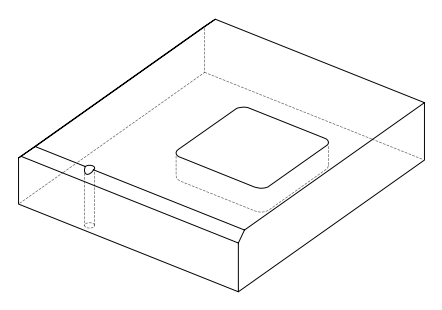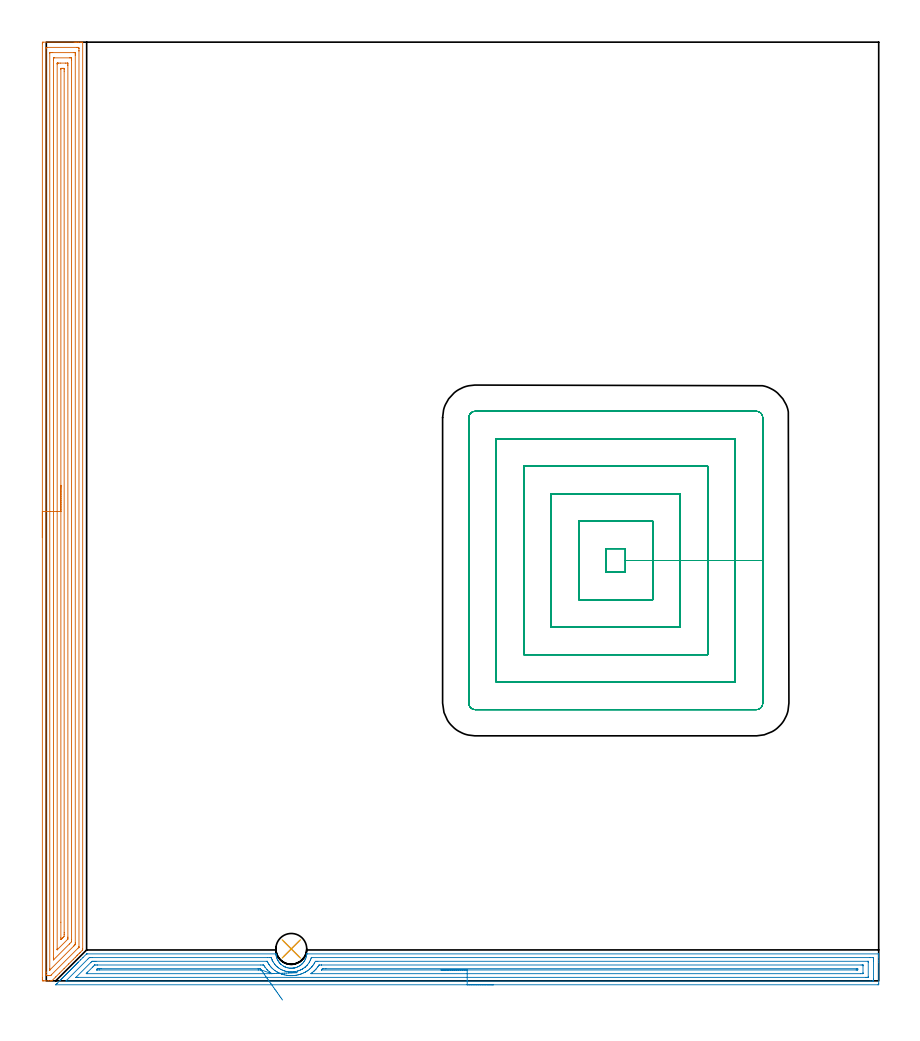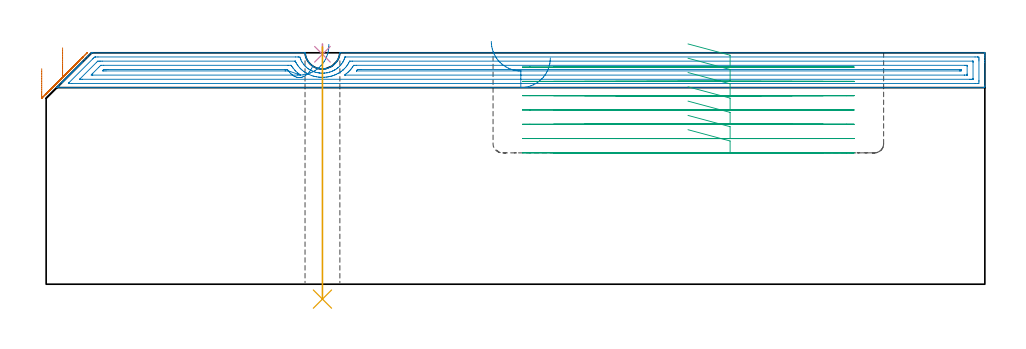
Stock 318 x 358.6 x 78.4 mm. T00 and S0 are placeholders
(PLAN: 5 operations, 3 tool changes, 52.4 min)
(1 AREA_MILL | FG_CHAMFER_SURFACE | UGT0205_001 | 17.25 min | 42524 mm3)
(2 AREA_MILL_1 | FG_CHAMFER_SURFACE_1 | UGT0205_001 | 12.5 min | 21354 mm3)
(3 MILL_RECTANGULAR_POCKET | POCKET_RECTANGULAR_STRAIGHT | UGT0201_095 | Follow Part, ap 5, ae 75% | 22.25 min | 595317 mm3)
(4 SPOT_DRILL | STEP1HOLE | NXT0321_9005460120000 | 0.03 min | 3 mm3)
(5 DRILL_THROUGH_HOLE_INTO_CENTER | STEP1HOLE | UGT0301_228 | 0.34 min | 8460 mm3)
(TOOL UGT0205_001 | Chamfer Mill 20 x 3 x 45 deg. | D20 FL50 Z2)
(TOOL UGT0201_095 | End mill 20 mm | D20 R3 FL38 Z4)
(TOOL NXT0321_9005460120000 | NC Spot Drill, 142deg, 12mm, Carbide, Uncoated | D12 PA142 FL30 Z2)
(TOOL UGT0301_228 | Twist Drill 11.8 mm | D11.8 PA118 FL93 Z2)
(OP 1 AREA_MILL)
G17 G21 G94 G90
T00 M6
G54
G17 G0 G90 X-1.5 Y169.3 S1061 M3
G43 Z88.4 H0
Z73.
G94 G1 Y169.338 Z72.128 F250.
Y169.452 Z71.263
Y169.641 Z70.412
Y169.903 Z69.58
Y170.237 Z68.774
Y170.64 Z68.
Y171.108 Z67.264
Y171.64 Z66.572
Y172.229 Z65.929
Y172.872 Z65.34
Y173.564 Z64.808
Y174.3 Z64.34
Y175.074 Z63.937
Y175.88 Z63.603
Y176.712 Z63.341
Y177.564 Z63.152
Y178.428 Z63.038
Y179.3 Z63.
Y357.981
X-1.497 Y358.299 Z63.002
X-1.492 Y358.59 Z63.006
X-1.197 Y358.6 Z63.3
X10.652 Z75.147
X11.199 Z75.696
X11.542 Z76.039
X12.09 Z76.586
X12.433 Z76.928
X13.119 Z77.618
X13.456 Z77.955
X13.851 Y358.593 Z78.343
X13.897 Y358.59 Z78.388
X13.9 Y358.428 Z78.4
Y12.233
X13.899 Y11.805 Z78.385
X13.794 Y11.692 Z78.291
X12.892 Y10.792 Z77.391
X12.548 Y10.446 Z77.044
X11.989 Y9.889 Z76.489
X11.655 Y9.553 Z76.151
X11.087 Y8.986 Z75.586
X10.355 Y8.255 Z74.855
X8.574 Y6.474 Z73.074
X6.794 Y4.693 Z71.293
X5.013 Y2.912 Z69.512
X3.612 Y1.512 Z68.112
X2.193 Y0.094 Z66.691
X2.107 Y0.01 Z66.604
X1.85 Y0. Z66.35
X1.544 Z66.043
X0.858 Z65.352
X-0.376 Z64.121
X-0.923 Y0.001 Z63.571
X-1.155 Y0.003 Z63.34
X-1.491 Y0.008 Z63.005
X-1.493 Y0.047 Z63.003
X-1.499 Y0.619 Z63.001
X-1.5 Y1.198 Z63.
Y179.3
X-0.086 Z64.414
X-0.085 Y356.301 Z64.415
X-0.082 Y356.407 Z64.418
X-0.076 Y356.59 Z64.424
X-0.033 Y356.592 Z64.467
X0.455 Y356.599 Z64.955
X11.542 Z76.042
X12.031 Y356.597 Z76.531
X12.433 Y356.59 Z76.933
X12.479 Y356.194 Z76.979
X12.482 Y356.145 Z76.982
X12.486 Y355.301 Z76.986
Y355.248
X12.485 Y13.02 Z76.985
X12.482 Y12.914 Z76.982
X12.479 Y12.847 Z76.979
X12.466 Y12.827 Z76.966
X12.433 Y12.789 Z76.933
X12.158 Y12.509 Z76.658
X1.902 Y2.252 Z66.402
X1.748 Y2.1 Z66.248
X1.681 Y2.038 Z66.181
X1.653 Y2.015 Z66.153
X1.626 Y2.01 Z66.126
X1.505 Y2.005 Z66.005
X1.261 Y2.001 Z65.761
X0.858 Z65.358
X0.369 Y2.003 Z64.869
X-0.033 Y2.01 Z64.467
X-0.079 Y2.406 Z64.421
X-0.082 Y2.455 Z64.418
X-0.086 Y3.299 Z64.414
Y3.352
Y179.3
X1.328 Z65.828
X1.329 Y354.408 Z65.829
X1.33 Y354.513 Z65.83
X1.332 Y354.564 Z65.832
X1.334 Y354.583 Z65.834
X1.365 Y354.59 Z65.865
X1.558 Y354.598 Z66.058
X1.748 Y354.599 Z66.248
X2.447 Y354.6 Z66.947
X10.652 Z75.152
X10.844 Y354.598 Z75.344
X10.971 Y354.594 Z75.471
X11.065 Y354.589 Z75.565
X11.067 Y354.547 Z75.567
X11.069 Y354.408 Z75.569
X11.071 Y353.987 Z75.571
X11.072 Y353.514 Z75.572
X11.071 Y14.493 Z75.571
X11.067 Y14.02 Z75.567
X11.065 Y13.916 Z75.565
X11.059 Y13.87 Z75.559
X11.028 Y13.835 Z75.528
X10.934 Y13.736 Z75.434
X10.652 Y13.451 Z75.152
X10.49 Y13.289 Z74.99
X1.37 Y4.171 Z65.87
X1.355 Y4.159 Z65.855
X1.335 Y4.147 Z65.835
X1.332 Y4.167 Z65.832
X1.33 Y4.192 Z65.83
X1.329 Y4.25 Z65.829
X1.328 Y4.613 Z65.828
Y179.3
X2.743 Z67.243
Y351.727
X2.745 Y352.514 Z67.245
X2.747 Y352.568 Z67.247
X2.749 Y352.588 Z67.249
X2.769 Y352.591 Z67.269
X2.877 Y352.596 Z67.377
X3.094 Y352.599 Z67.594
X8.871 Y352.6 Z73.371
X9.314 Y352.599 Z73.814
X9.525 Y352.596 Z74.025
X9.63 Y352.592 Z74.13
X9.651 Y352.59 Z74.151
X9.653 Y352.574 Z74.153
X9.655 Y352.534 Z74.155
X9.657 Y351.832 Z74.157
Y351.727
Y15.807
X9.652 Y15.023 Z74.152
X9.65 Y14.913 Z74.15
X8.821 Y14.07 Z73.321
X2.873 Y8.122 Z67.373
X2.809 Y8.061 Z67.309
X2.764 Y8.023 Z67.264
X2.75 Y8.011 Z67.25
X2.743 Y8.659 Z67.243
Y179.3
X4.157 Z68.657
Y350.203
X4.159 Y350.467 Z68.659
X4.161 Y350.542 Z68.661
X4.164 Y350.582 Z68.664
X4.175 Y350.59 Z68.675
X4.255 Y350.594 Z68.755
X4.419 Y350.598 Z68.919
X4.653 Y350.6 Z69.153
X5.31 Z69.81
X7.324 Z71.824
X7.981 Y350.597 Z72.481
X8.22 Y350.594 Z72.72
X8.237 Y350.583 Z72.737
X8.239 Y350.575 Z72.739
X8.242 Y349.941 Z72.742
X8.243 Y349.677 Z72.743
Y16.7
X8.242 Y16.438 Z72.742
X8.239 Y16.122 Z72.739
X8.236 Y15.967 Z72.736
X8.224 Y15.934 Z72.724
X8.191 Y15.897 Z72.691
X8.108 Y15.807 Z72.608
X4.361 Y12.06 Z68.861
X4.245 Y11.948 Z68.745
X4.168 Y11.877 Z68.668
X4.161 Y11.873 Z68.661
X4.16 Y11.874 Z68.66
X4.158 Y11.895 Z68.658
X4.157 Y11.97 Z68.657
Y12.233
Y179.3
X5.571 Z70.071
X5.572 Y348.154 Z70.072
X5.574 Y348.469 Z70.074
X5.576 Y348.547 Z70.076
X5.578 Y348.579 Z70.078
X5.608 Y348.59 Z70.108
X5.759 Y348.596 Z70.259
X6.2 Y348.598 Z70.7
X6.649 Y348.597 Z71.149
X6.796 Y348.59 Z71.296
X6.822 Y348.582 Z71.322
X6.824 Y348.531 Z71.324
X6.827 Y348.418 Z71.327
X6.828 Y348.154 Z71.328
X6.829 Y347.523 Z71.329
Y18.487
X6.827 Y17.858 Z71.327
X6.825 Y17.593 Z71.325
X6.816 Y16.976 Z71.316
X6.55 Y16.7 Z71.05
X6.376 Y16.524 Z70.876
X6.2 Y16.348 Z70.7
X5.929 Y16.078 Z70.429
X5.654 Y15.807 Z70.154
X5.632 Y15.791 Z70.132
X5.578 Y15.807 Z70.078
X5.576 Y15.936 Z70.076
X5.572 Y16.437 Z70.072
X5.571 Y22.393 Z70.071
Y179.3
Y180.172 Z70.109
Y181.037 Z70.223
Y181.888 Z70.412
Y182.72 Z70.674
Y183.526 Z71.008
Y184.3 Z71.411
Y185.036 Z71.88
Y185.728 Z72.411
Y186.371 Z73.
Y186.96 Z73.643
Y187.492 Z74.335
Y187.96 Z75.071
Y188.363 Z75.845
Y188.697 Z76.651
Y188.959 Z77.483
Y189.148 Z78.335
Y189.262 Z79.2
Y189.3 Z80.071
G0 Z88.4
M5
M2
(OP 2 AREA_MILL_1)
G17 G21 G94 G90
T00 M6
G54
G17 G0 G90 X170.8 Y-1.5 S1061 M3
G43 Z88.4 H0
Z76.6
G94 G1 X170.762 Z75.728 F250.
X170.648 Z74.863
X170.459 Z74.012
X170.197 Z73.18
X169.863 Z72.374
X169.46 Z71.6
X168.992 Z70.864
X168.46 Z70.172
X167.871 Z69.529
X167.228 Z68.939
X166.536 Z68.408
X165.8 Z67.94
X165.026 Z67.537
X164.22 Z67.203
X163.388 Z66.941
X162.536 Z66.752
X161.672 Z66.638
X160.8 Z66.6
X3.826
X3.608 Y-1.497
Y-1.496 Z66.601
Y-1.49 Z66.607
X4.045 Y-1.055 Z67.045
X4.162 Y-0.937 Z67.161
X5.305 Y0.205 Z68.304
X5.348 Y0.249 Z68.346
X5.393 Y0.293 Z68.392
X5.601 Y0.501 Z68.6
X5.644 Y0.546 Z68.643
X5.69 Y0.591 Z68.69
X5.896 Y0.797 Z68.896
X5.941 Y0.842 Z68.939
X5.988 Y0.888 Z68.987
X6.192 Y1.092 Z69.191
X6.237 Y1.139 Z69.236
X6.285 Y1.186 Z69.285
X6.487 Y1.388 Z69.487
X6.534 Y1.435 Z69.532
X6.583 Y1.483 Z69.582
X6.783 Y1.683 Z69.782
X6.83 Y1.732 Z69.829
X6.88 Y1.78 Z69.879
X7.078 Y1.979 Z70.078
X7.127 Y2.028 Z70.125
X7.177 Y2.078 Z70.177
X7.374 Y2.274 Z70.373
X7.423 Y2.325 Z70.422
X7.475 Y2.375 Z70.474
X7.669 Y2.57 Z70.669
X7.72 Y2.621 Z70.718
X7.772 Y2.673 Z70.772
X7.965 Y2.865 Z70.964
X8.016 Y2.918 Z71.014
X8.07 Y2.97 Z71.069
X8.26 Y3.161 Z71.26
X8.313 Y3.214 Z71.311
X8.367 Y3.268 Z71.367
X8.556 Y3.456 Z71.555
X8.609 Y3.511 Z71.607
X8.665 Y3.565 Z71.664
X8.852 Y3.752 Z71.851
X8.906 Y3.807 Z71.904
X8.962 Y3.862 Z71.961
X9.147 Y4.047 Z72.146
X9.202 Y4.104 Z72.2
X9.259 Y4.16 Z72.259
X9.443 Y4.343 Z72.442
X9.499 Y4.4 Z72.497
X9.557 Y4.457 Z72.556
X9.738 Y4.639 Z72.738
X9.795 Y4.696 Z72.793
X9.854 Y4.755 Z72.854
X10.034 Y4.934 Z73.033
X10.091 Y4.993 Z73.09
X10.152 Y5.052 Z73.151
X10.329 Y5.23 Z73.329
X10.388 Y5.289 Z73.386
X10.449 Y5.35 Z73.449
X10.625 Y5.525 Z73.624
X10.684 Y5.586 Z73.683
X10.747 Y5.647 Z73.746
X10.92 Y5.821 Z73.92
X10.981 Y5.882 Z73.979
X11.044 Y5.944 Z74.043
X11.216 Y6.116 Z74.215
X11.277 Y6.179 Z74.275
X11.341 Y6.242 Z74.341
X11.511 Y6.412 Z74.511
X11.574 Y6.475 Z74.572
X11.639 Y6.539 Z74.638
X11.807 Y6.707 Z74.806
X11.87 Y6.772 Z74.868
X11.936 Y6.837 Z74.936
X12.103 Y7.003 Z75.102
X12.167 Y7.068 Z75.165
X12.234 Y7.134 Z75.233
X13.126 Y8.026 Z76.125
X14.018 Y8.919 Z77.018
X15.331 Y10.23 Z78.33
X15.396 Y10.294 Z78.392
X15.803 Y10.3 Z78.4
X87.632
X87.704 Y10.296 Z78.389
X87.709 Y10.28 Z78.373
X87.75 Y10.003 Z78.102
X87.761 Y9.911 Z78.01
X87.793 Y9.737 Z77.835
X87.848 Y9.438 Z77.537
X87.963 Y8.993 Z77.091
X88.013 Y8.847 Z76.946
X88.113 Y8.554 Z76.653
X88.237 Y8.256 Z76.355
X88.376 Y7.964 Z76.064
X88.548 Y7.669 Z75.769
X88.653 Y7.513 Z75.613
X88.852 Y7.216 Z75.316
X88.968 Y7.068 Z75.168
X89.192 Y6.785 Z74.884
X89.27 Y6.696 Z74.794
X89.481 Y6.484 Z74.582
X89.566 Y6.408 Z74.506
X89.703 Y6.283 Z74.382
X90.173 Y5.901 Z73.999
X90.609 Y5.627 Z73.726
X91.059 Y5.386 Z73.485
X91.201 Y5.327 Z73.423
X91.289 Y5.289 Z73.386
X91.502 Y5.198 Z73.297
X91.953 Y5.038 Z73.138
X92.029 Y5.016 Z73.115
X92.436 Y4.926 Z73.024
X92.847 Y4.859 Z72.956
X93.182 Y4.831 Z72.921
X93.293 Y4.819 Z72.913
X93.369 Y4.817
X93.521 Z72.907
X93.562 Y4.816 Z72.906
X93.597 Z72.905
X93.741 Y4.812 Z72.909
X94.155 Y4.839 Z72.934
X94.189 Y4.841 Z72.937
X94.219 Y4.845 Z72.941
X94.324 Y4.86 Z72.954
X94.399 Y4.869 Z72.966
X94.635 Y4.901 Z73.
X94.771 Y4.931 Z73.028
X94.866 Y4.951 Z73.05
X95.168 Y5.016 Z73.114
X95.217 Y5.032 Z73.13
X95.529 Y5.133 Z73.232
X95.981 Y5.314 Z73.412
X96.109 Y5.377 Z73.473
X96.423 Y5.528 Z73.627
X96.728 Y5.706 Z73.806
X96.996 Y5.882 Z73.982
X97.022 Y5.9 Z74.
X97.317 Y6.126 Z74.224
X97.596 Y6.378 Z74.475
X97.671 Y6.446 Z74.543
X98.005 Y6.784 Z74.884
X98.212 Y7.026 Z75.125
X98.441 Y7.343 Z75.442
X98.551 Y7.513 Z75.612
X98.652 Y7.669 Z75.768
X98.786 Y7.918 Z76.018
X98.887 Y8.106 Z76.206
X99.093 Y8.553 Z76.653
X99.106 Y8.585 Z76.685
X99.243 Y9.009 Z77.108
X99.342 Y9.402 Z77.499
X99.351 Y9.439 Z77.536
X99.404 Y9.737 Z77.83
X99.458 Y10.034 Z78.133
X99.476 Y10.192 Z78.292
X99.496 Y10.297 Z78.389
X99.678 Y10.3 Z78.4
X317.843
X317.99 Y10.297 Z78.388
X317.993 Y10.26 Z78.352
X318. Y9.903 Z78.003
Y9.473 Z77.573
Y8.847 Z76.942
Y7.645 Z75.742
Y7.068 Z75.162
Y-0.937 Z67.16
X317.998 Y-1.227 Z66.87
X317.99 Y-1.492 Z66.606
X317.725 Y-1.499 Z66.599
X160.8 Y-1.5 Z66.6
Y-0.086 Z68.014
X8.665
X7.808 Y-0.083 Z68.017
X7.772 Y-0.08 Z68.02
X7.515 Y-0.047 Z68.053
X7.64 Y0.085 Z68.185
X7.772 Y0.221 Z68.321
X15.803 Y8.253 Z76.353
X16.103 Y8.548 Z76.648
X16.409 Y8.847 Z76.947
X16.662 Y8.88 Z76.98
X16.695 Y8.882 Z76.982
X17.549 Y8.886 Z76.986
X84.471
X85.365 Y8.884 Z76.984
X85.402 Y8.883 Z76.983
X85.957 Y8.847 Z76.947
X86.075 Y8.516 Z76.616
X86.264 Y7.987 Z76.087
X86.277 Y7.958 Z76.058
X86.294 Y7.917 Z76.017
X86.582 Y7.349 Z75.449
X86.748 Y7.068 Z75.168
X87.186 Y6.439 Z74.539
X87.391 Y6.179 Z74.279
X87.715 Y5.813 Z73.913
X88.078 Y5.467 Z73.567
X88.286 Y5.289 Z73.389
X88.665 Y4.982 Z73.082
X88.971 Y4.773 Z72.873
X89.602 Y4.4 Z72.5
X89.863 Y4.26 Z72.36
X90.13 Y4.134 Z72.234
X90.534 Y3.968 Z72.068
X90.755 Y3.885 Z71.985
X90.915 Y3.829 Z71.929
X91.205 Y3.734 Z71.834
X91.586 Y3.634 Z71.734
X91.648 Y3.619 Z71.719
X91.697 Y3.609 Z71.709
X92.214 Y3.511 Z71.611
X92.54 Y3.463 Z71.563
X92.594 Y3.456 Z71.556
X93.035 Y3.421 Z71.521
X93.432 Y3.405 Z71.505
X93.54 Y3.403 Z71.503
X93.932 Y3.41 Z71.51
X94.324 Y3.432 Z71.532
X94.397 Y3.438 Z71.538
X95.002 Y3.511 Z71.611
X95.2 Y3.544 Z71.644
X95.217 Y3.548 Z71.648
X95.238 Y3.552 Z71.652
X95.996 Y3.736 Z71.836
X96.109 Y3.773 Z71.873
X96.576 Y3.935 Z72.035
X97.001 Y4.105 Z72.205
X97.203 Y4.199 Z72.299
X97.616 Y4.4 Z72.5
X97.794 Y4.499 Z72.599
X97.894 Y4.558 Z72.658
X98.34 Y4.845 Z72.945
X98.786 Y5.17 Z73.27
X98.852 Y5.224 Z73.324
X98.927 Y5.289 Z73.389
X99.315 Y5.651 Z73.751
X99.678 Y6.016 Z74.116
X99.755 Y6.103 Z74.203
X99.817 Y6.179 Z74.279
X100.143 Y6.605 Z74.705
X100.456 Y7.068 Z75.168
X100.5 Y7.138 Z75.238
X100.57 Y7.26 Z75.36
X100.804 Y7.725 Z75.825
X100.913 Y7.958 Z76.058
X101.014 Y8.185 Z76.285
X101.133 Y8.519 Z76.619
X101.24 Y8.847 Z76.947
X101.249 Y8.871 Z76.971
X101.261 Y8.879 Z76.979
X101.308 Y8.882 Z76.982
X101.385 Y8.885 Z76.985
X314.681 Y8.886 Z76.986
X315.576 Y8.883 Z76.983
X315.612 Y8.881 Z76.981
X315.99 Y8.847 Z76.947
X315.997 Y8.464 Z76.564
X315.999 Y7.958 Z76.058
X316. Y7.571 Z75.671
X315.999 Y0.842 Z68.942
X315.998 Y0.458 Z68.558
X315.99 Y-0.047 Z68.053
X315.647 Y-0.082 Z68.018
X315.612 Y-0.083 Z68.017
X314.759 Y-0.086 Z68.014
X160.8
Y1.328 Z69.428
X12.234 Y1.329 Z69.429
X11.745
X11.355 Y1.333 Z69.433
X11.341 Y1.335 Z69.435
Y1.337 Z69.437
Y1.341 Z69.441
X17.069 Y7.068 Z75.168
X17.331 Y7.324 Z75.424
X17.421 Y7.41 Z75.51
X17.491 Y7.465 Z75.565
X17.587 Y7.466 Z75.566
X18.077 Y7.47 Z75.57
X18.48 Y7.471 Z75.571
X18.968 Y7.472 Z75.572
X84.307 Y7.471 Z75.571
X84.357 Y7.469 Z75.569
X84.38 Y7.467 Z75.567
X84.388 Y7.464 Z75.564
X84.416 Y7.414 Z75.514
X84.509 Y7.237 Z75.337
X84.593 Y7.068 Z75.168
X84.676 Y6.902 Z75.002
X84.99 Y6.391 Z74.491
X85.136 Y6.179 Z74.279
X85.402 Y5.8 Z73.9
X85.819 Y5.289 Z73.389
X86.044 Y5.036 Z73.136
X86.294 Y4.794 Z72.894
X86.731 Y4.4 Z72.5
X87.186 Y4.029 Z72.129
X87.494 Y3.816 Z71.916
X87.977 Y3.511 Z71.611
X88.078 Y3.449 Z71.549
X88.229 Y3.361 Z71.461
X88.745 Y3.088 Z71.188
X88.971 Y2.984 Z71.084
X89.846 Y2.621 Z70.721
X89.863 Y2.615 Z70.715
X89.873 Y2.611 Z70.711
X90.409 Y2.436 Z70.536
X90.755 Y2.346 Z70.446
X91.117 Y2.261 Z70.361
X91.648 Y2.16 Z70.26
X92.197 Y2.073 Z70.173
X92.54 Y2.04 Z70.14
X92.85 Y2.013 Z70.113
X93.164 Y1.999 Z70.099
X93.432 Y1.991 Z70.091
X94.057 Y1.998 Z70.098
X94.324 Y2.015 Z70.115
X94.883 Y2.064 Z70.164
X95.217 Y2.107 Z70.207
X95.664 Y2.175 Z70.275
X96.109 Y2.272 Z70.372
X96.394 Y2.337 Z70.437
X96.664 Y2.403 Z70.503
X97.001 Y2.504 Z70.604
X97.09 Y2.533 Z70.633
X97.345 Y2.621 Z70.721
X97.74 Y2.774 Z70.874
X97.894 Y2.837 Z70.937
X98.36 Y3.046 Z71.146
X98.786 Y3.254 Z71.354
X98.951 Y3.346 Z71.446
X99.236 Y3.511 Z71.611
X99.507 Y3.681 Z71.781
X99.678 Y3.794 Z71.894
X100.03 Y4.049 Z72.149
X100.481 Y4.4 Z72.5
X100.53 Y4.44 Z72.54
X100.57 Y4.477 Z72.577
X100.987 Y4.874 Z72.974
X101.396 Y5.289 Z73.389
X101.428 Y5.324 Z73.424
X101.463 Y5.364 Z73.464
X101.819 Y5.824 Z73.924
X102.072 Y6.179 Z74.279
X102.186 Y6.347 Z74.447
X102.355 Y6.608 Z74.708
X102.517 Y6.907 Z75.007
X102.783 Y7.418 Z75.518
X102.804 Y7.456 Z75.556
X102.849 Y7.465 Z75.565
X103.247 Y7.468 Z75.568
X103.736 Y7.471 Z75.571
X313.828
X313.962 Y7.47 Z75.57
X313.984 Y7.468 Z75.568
X313.989 Y7.466 Z75.566
X313.992 Y7.446 Z75.546
X313.997 Y7.355 Z75.455
X313.999 Y7.24 Z75.34
X314. Y7.068 Z75.168
X313.999 Y1.561 Z69.661
X313.993 Y1.388 Z69.488
X313.99 Y1.343 Z69.443
X313.976 Y1.335 Z69.435
X313.928 Y1.333 Z69.433
X313.828 Y1.33 Z69.43
X313.34 Y1.329 Z69.429
X312.935 Y1.328 Z69.428
X160.8
Y2.743 Z70.843
X101.463
X101.339 Y2.744 Z70.844
X101.057 Y2.75 Z70.85
X101.463 Y3.056 Z71.156
X101.717 Y3.257 Z71.357
X102.03 Y3.511 Z71.611
X102.202 Y3.663 Z71.763
X102.355 Y3.802 Z71.902
X102.659 Y4.097 Z72.197
X102.954 Y4.4 Z72.5
X103.095 Y4.552 Z72.652
X103.247 Y4.727 Z72.827
X103.494 Y5.044 Z73.144
X103.677 Y5.289 Z73.389
X103.868 Y5.56 Z73.66
X104.14 Y5.955 Z74.055
X104.208 Y6.049 Z74.149
X104.268 Y6.051 Z74.151
X105.032 Y6.057 Z74.157
X105.154
X311.273
X311.941 Y6.053 Z74.153
X311.978 Y6.051 Z74.151
X311.99 Y6.048 Z74.148
X311.992 Y6.028 Z74.128
X311.997 Y5.929 Z74.029
X311.999 Y5.73 Z73.83
Y3.087 Z71.187
X311.996 Y2.876 Z70.976
X311.992 Y2.77 Z70.87
X311.99 Y2.75 Z70.85
X311.971 Y2.748 Z70.848
X311.919 Y2.745 Z70.845
X311.151 Y2.743 Z70.843
X311.029
X160.8
Y4.157 Z72.257
X105.186 Y4.158 Z72.258
X105.156 Y4.159 Z72.259
X105.122 Y4.163 Z72.263
X105.13 Y4.189 Z72.289
X105.177 Y4.255 Z72.355
X105.287 Y4.4 Z72.5
X105.465 Y4.625 Z72.725
X105.687 Y4.636 Z72.736
X105.924 Y4.64 Z72.74
X106.573 Y4.643 Z72.743
X106.816
X309.61
X309.773 Y4.642 Z72.742
X309.903 Y4.639 Z72.739
X309.982 Y4.636 Z72.736
X309.99 Y4.61 Z72.71
X309.994 Y4.4 Z72.5
X309.993 Y4.242 Z72.342
X309.99 Y4.17 Z72.27
X309.854 Y4.164 Z72.264
X309.608 Y4.159 Z72.259
X309.366 Y4.157 Z72.257
X160.8
X159.928 Z72.295
X159.063 Z72.409
X158.212 Z72.598
X157.38 Z72.86
X156.574 Z73.194
X155.8 Z73.597
X155.064 Z74.065
X154.372 Z74.596
X153.729 Z75.186
X153.14 Z75.829
X152.608 Z76.521
X152.14 Z77.257
X151.737 Z78.031
X151.403 Z78.837
X151.141 Z79.669
X150.952 Z80.52
X150.838 Z81.385
X150.8 Z82.257
G0 Z88.4
X95.759 Y3.125
Z81.233
G1 X95.755 Z80.36
X95.675 Y3.122 Z79.492
X95.52 Y3.116 Z78.633
X95.291 Y3.107 Z77.792
X94.989 Y3.095 Z76.973
X94.618 Y3.08 Z76.184
X94.179 Y3.063 Z75.43
X93.676 Y3.043 Z74.718
X93.112 Y3.021 Z74.052
X92.493 Y2.996 Z73.438
X91.823 Y2.97 Z72.88
X91.107 Y2.942 Z72.383
X90.35 Y2.912 Z71.95
X89.559 Y2.881 Z71.584
X88.738 Y2.848 Z71.289
X87.895 Y2.815 Z71.067
X87.036 Y2.781 Z70.919
X86.167 Y2.747 Z70.847
X85.28 Y2.743 Z70.843
X15.803
X15.68 Y2.744 Z70.844
X15.251 Y2.749 Z70.849
X15.442 Y2.981 Z71.081
X15.605 Y3.151 Z71.251
X15.803 Y3.354 Z71.454
X17.738 Y5.289 Z73.389
X18.109 Y5.659 Z73.759
X18.48 Y6.023 Z74.123
X18.515 Y6.051 Z74.151
X18.542 Y6.053 Z74.153
X18.604 Y6.055 Z74.155
X19.372 Y6.057 Z74.157
X19.494
X81.954
X82.725 Y6.056 Z74.156
X82.849 Y6.054 Z74.154
X82.984 Y6.05 Z74.15
X83.087 Y5.913 Z74.013
X83.12 Y5.868 Z73.968
X83.292 Y5.613 Z73.713
X83.521 Y5.289 Z73.389
X83.617 Y5.157 Z73.257
X84.247 Y4.4 Z72.5
X84.509 Y4.124 Z72.224
X85.176 Y3.511 Z71.611
X85.402 Y3.322 Z71.422
X85.649 Y3.125 Z71.225
X86.167 Y2.747 Z70.847
X82.096 Y4.163 Z72.263
X82.072 Y4.161 Z72.261
X81.832 Y4.159 Z72.259
X81.184 Y4.157 Z72.257
X80.94
X20.264
X19.615 Y4.158 Z72.258
X19.372 Y4.16 Z72.26
X19.144 Y4.164 Z72.264
X19.309 Y4.4 Z72.5
X19.337 Y4.435 Z72.535
X19.372 Y4.472 Z72.572
X19.541 Y4.631 Z72.731
X19.697 Y4.636 Z72.736
X20.023 Y4.641 Z72.741
X20.264 Y4.642 Z72.742
X20.913 Y4.643 Z72.743
X80.94 Y4.642 Z72.742
X81.593 Y4.639 Z72.739
X81.709 Y4.636 Z72.736
X81.737 Y4.63 Z72.73
X81.976 Y4.326 Z72.426
X82.049 Y4.229 Z72.329
X82.096 Y4.163 Z72.263
X82.501 Y3.592 Z71.741
X82.931 Y2.987 Z71.283
X83.382 Y2.352 Z70.891
X83.851 Y1.691 Z70.569
X84.335 Y1.009 Z70.318
X84.83 Y0.313 Z70.141
X85.331 Y-0.394 Z70.04
X85.836 Y-1.105 Z70.014
X86.34 Y-1.815 Z70.064
X86.84 Y-2.519 Z70.19
X87.332 Y-3.211 Z70.391
X87.811 Y-3.886 Z70.665
X88.275 Y-4.539 Z71.01
X88.72 Y-5.166 Z71.424
X89.142 Y-5.76 Z71.903
X89.538 Y-6.318 Z72.444
X89.906 Y-6.836 Z73.042
X90.242 Y-7.309 Z73.694
G0 Z88.4
M5
M2
(OP 3 MILL_RECTANGULAR_POCKET)
G17 G21 G94 G90
T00 M6
G54
G17 G0 G90 X217.43 Y145.6 S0 M3
G43 Z88.4 H0
Z81.4
G94 G1 X231.7 Z77.576 F250.
Y160.6 Z73.557
X221.2
Y165.1 F500.
X213.9
Y156.1
X221.2
Y160.6
X231.7
Y175.6
X203.4
Y145.6
X231.7
Y160.6
X242.2
Y186.1
X192.9
Y135.1
X242.2
Y160.6
X252.7
Y196.6
X182.4
Y124.6
X252.7
Y160.6
X263.2
Y207.1
X171.9
Y114.1
X263.2
Y160.6
X273.7
Y215.1
G3 X271.2 Y217.6 R2.5
G1 X163.9
G3 X161.4 Y215.1 R2.5
G1 Y106.1
G3 X163.9 Y103.6 R2.5
G1 X271.2
G3 X273.7 Y106.1 R2.5
G1 Y160.6
Y161.6
G0 X217.43 Y145.6 Z76.557
G1 X231.7 Z72.733 F250.
Y160.6 Z68.714
X221.2
Y165.1 F500.
X213.9
Y156.1
X221.2
Y160.6
X231.7
Y175.6
X203.4
Y145.6
X231.7
Y160.6
X242.2
Y186.1
X192.9
Y135.1
X242.2
Y160.6
X252.7
Y196.6
X182.4
Y124.6
X252.7
Y160.6
X263.2
Y207.1
X171.9
Y114.1
X263.2
Y160.6
X273.7
Y215.1
G3 X271.2 Y217.6 R2.5
G1 X163.9
G3 X161.4 Y215.1 R2.5
G1 Y106.1
G3 X163.9 Y103.6 R2.5
G1 X271.2
G3 X273.7 Y106.1 R2.5
G1 Y160.6
Y161.6
G0 X217.43 Y145.6 Z71.714
G1 X231.7 Z67.891 F250.
Y160.6 Z63.871
X221.2
Y165.1 F500.
X213.9
Y156.1
X221.2
Y160.6
X231.7
Y175.6
X203.4
Y145.6
X231.7
Y160.6
X242.2
Y186.1
X192.9
Y135.1
X242.2
Y160.6
X252.7
Y196.6
X182.4
Y124.6
X252.7
Y160.6
X263.2
Y207.1
X171.9
Y114.1
X263.2
Y160.6
X273.7
Y215.1
G3 X271.2 Y217.6 R2.5
G1 X163.9
G3 X161.4 Y215.1 R2.5
G1 Y106.1
G3 X163.9 Y103.6 R2.5
G1 X271.2
G3 X273.7 Y106.1 R2.5
G1 Y160.6
Y161.6
G0 X217.43 Y145.6 Z66.871
G1 X231.7 Z63.048 F250.
Y160.6 Z59.029
X221.2
Y165.1 F500.
X213.9
Y156.1
X221.2
Y160.6
X231.7
Y175.6
X203.4
Y145.6
X231.7
Y160.6
X242.2
Y186.1
X192.9
Y135.1
X242.2
Y160.6
X252.7
Y196.6
X182.4
Y124.6
X252.7
Y160.6
X263.2
Y207.1
X171.9
Y114.1
X263.2
Y160.6
X273.7
Y215.1
G3 X271.2 Y217.6 R2.5
G1 X163.9
G3 X161.4 Y215.1 R2.5
G1 Y106.1
G3 X163.9 Y103.6 R2.5
G1 X271.2
G3 X273.7 Y106.1 R2.5
G1 Y160.6
Y161.6
G0 X217.43 Y145.6 Z62.029
G1 X231.7 Z58.205 F250.
Y160.6 Z54.186
X221.2
Y165.1 F500.
X213.9
Y156.1
X221.2
Y160.6
X231.7
Y175.6
X203.4
Y145.6
X231.7
Y160.6
X242.2
Y186.1
X192.9
Y135.1
X242.2
Y160.6
X252.7
Y196.6
X182.4
Y124.6
X252.7
Y160.6
X263.2
Y207.1
X171.9
Y114.1
X263.2
Y160.6
X273.7
Y215.1
G3 X271.2 Y217.6 R2.5
G1 X163.9
G3 X161.4 Y215.1 R2.5
G1 Y106.1
G3 X163.9 Y103.6 R2.5
G1 X271.2
G3 X273.7 Y106.1 R2.5
G1 Y160.6
Y161.6
G0 X217.43 Y145.6 Z57.186
G1 X231.7 Z53.362 F250.
Y160.6 Z49.343
X221.2
Y165.1 F500.
X213.9
Y156.1
X221.2
Y160.6
X231.7
Y175.6
X203.4
Y145.6
X231.7
Y160.6
X242.2
Y186.1
X192.9
Y135.1
X242.2
Y160.6
X252.7
Y196.6
X182.4
Y124.6
X252.7
Y160.6
X263.2
Y207.1
X171.9
Y114.1
X263.2
Y160.6
X273.7
Y215.1
G3 X271.2 Y217.6 R2.5
G1 X163.9
G3 X161.4 Y215.1 R2.5
G1 Y106.1
G3 X163.9 Y103.6 R2.5
G1 X271.2
G3 X273.7 Y106.1 R2.5
G1 Y160.6
Y161.6
G0 X217.43 Y145.6 Z52.343
G1 X231.7 Z48.519 F250.
Y160.6 Z44.5
X221.2
Y165.1 F500.
X213.9
Y156.1
X221.2
Y160.6
X231.7
Y175.6
X203.4
Y145.6
X231.7
Y160.6
X242.2
Y186.1
X192.9
Y135.1
X242.2
Y160.6
X252.7
Y196.6
X182.4
Y124.6
X252.7
Y160.6
X263.2
Y207.1
X171.9
Y114.1
X263.2
Y160.6
X273.7
Y215.1
G3 X271.2 Y217.6 R2.5
G1 X163.9
G3 X161.4 Y215.1 R2.5
G1 Y106.1
G3 X163.9 Y103.6 R2.5
G1 X271.2
G3 X273.7 Y106.1 R2.5
G1 Y160.6
Y161.6
G0 Z88.4
M5
M2
(OP 4 SPOT_DRILL)
G17 G21 G94 G90
T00 M6
G54
G17 G0 G90 X93.6 Y12.2 S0 M3
G43 Z88.4 H0
G94 G81 G98 Z77.892 F250. R81.4
G80
M5
M2
(OP 5 DRILL_THROUGH_HOLE_INTO_CENTER)
G17 G21 G94 G90
T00 M6
G54
G17 G0 G90 X93.6 Y12.2 S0 M3
G43 Z88.4 H0
G94 G73 G98 Z-5.045 F250. Q10.431 R80.4
G80
M5
M2
